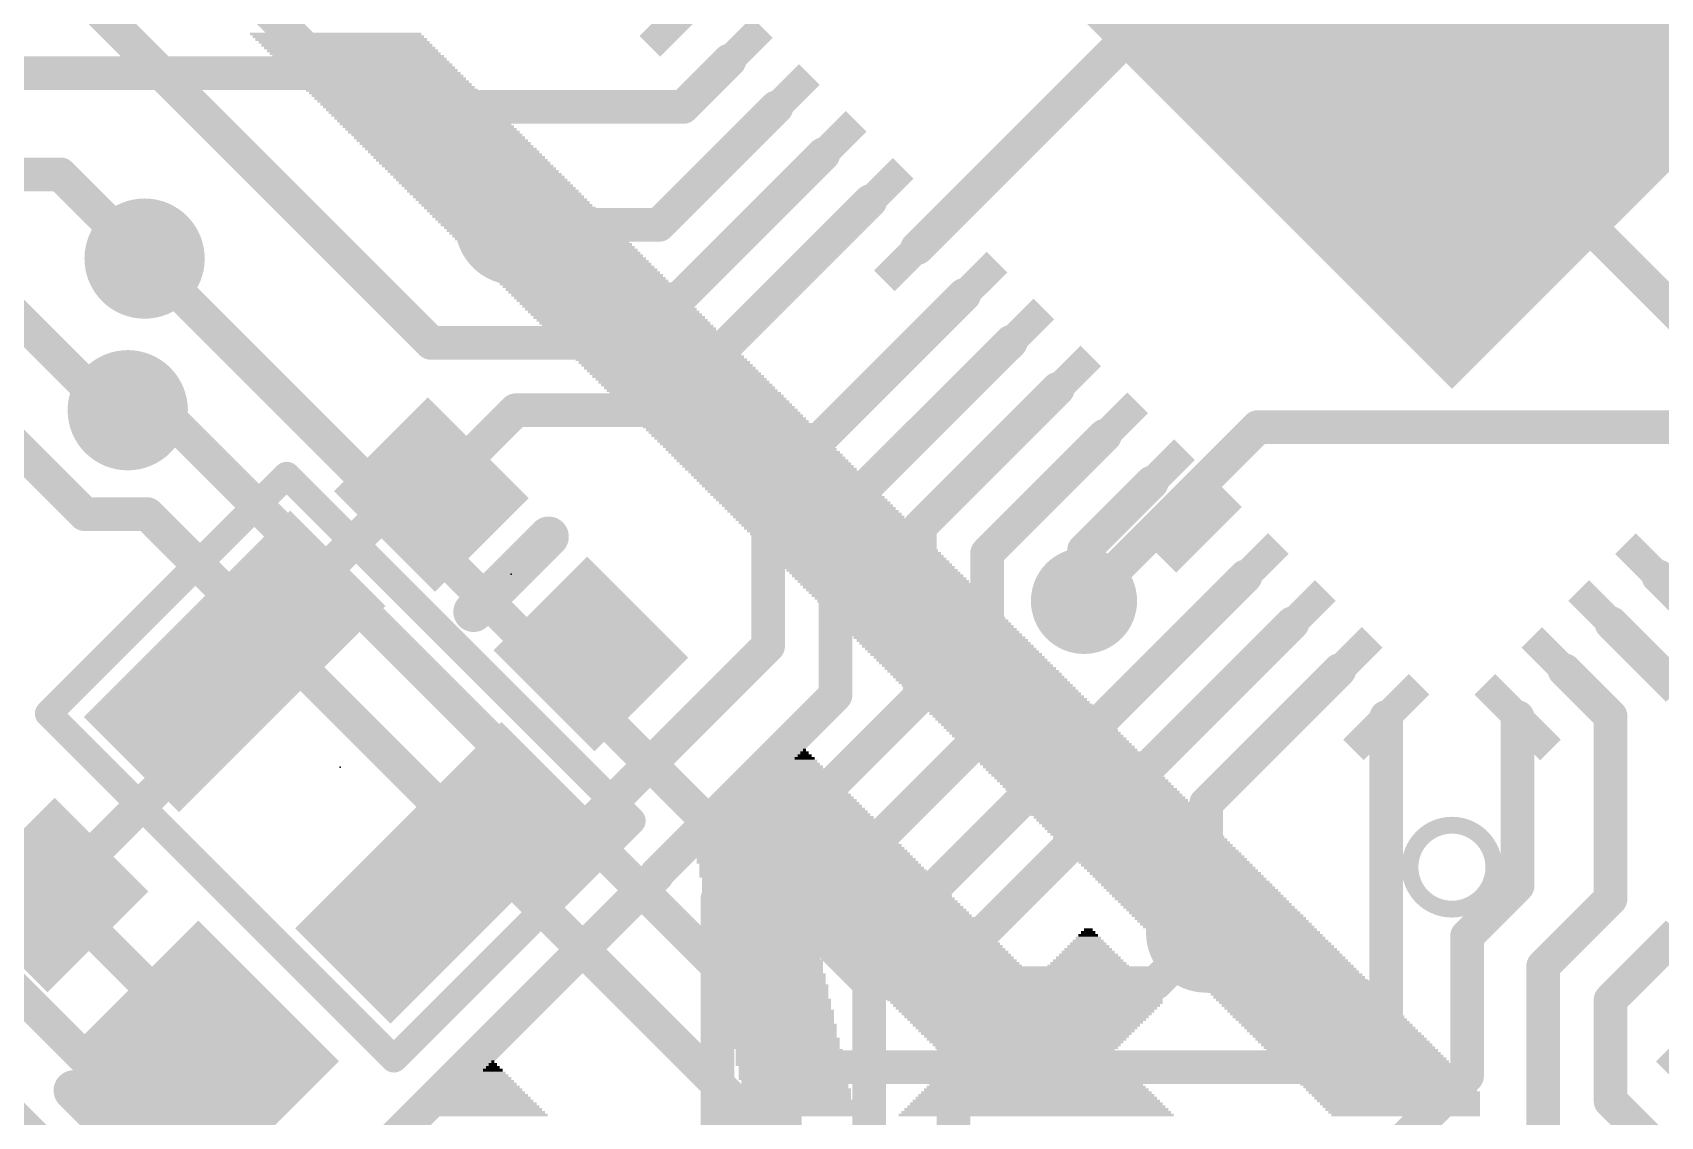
# Model space of a CAD drawing. Extents: x -3.3 to 68.7, y -0.1 to 53.5.
# Drawn here: x 34.21 to 46.48, y 23.51 to 31.68 of the extents above; entities that cross this region are included whole.
import ezdxf

# ---------------------------------------------------------------- set-up
doc = ezdxf.new("R2010")
doc.units = 0
for name, color, linetype in [('1', 12, 'CONTINUOUS'), ('16', 5, 'CONTINUOUS'), ('18', 3, 'CONTINUOUS'), ('200', 4, 'CONTINUOUS'), ('21', 40, 'CONTINUOUS'), ('23', 53, 'CONTINUOUS')]:
    doc.layers.add(name, color=color, linetype=linetype)

# ---------------------------------------------------------------- blocks, each defined once
blk = doc.blocks.new('RECT')
blk.add_solid([(-0.5, -0.5), (0.5, -0.5), (-0.5, 0.5), (0.5, 0.5)])
blk = doc.blocks.new('ROUNDV')
at = {"const_width": 0.5}
blk.add_lwpolyline([(0, -0.25, 1), (0, 0.25, 1), (0, -0.25)], format="xyb", dxfattribs=at)

msp = doc.modelspace()

# ---------------------------------------------------------------- linework, layer by layer
at = {"layer": '1', "const_width": 0.254}
for points in [[(36.703, 31.115), (30.861, 36.957)], [(37.211, 29.337), (30.607, 35.941)], [(34.798, 28.829), (28.6385, 34.9885)], [(40.8749, 30.0515), (42.9544, 32.131)], [(44.9054, 31.2536), (44.9054, 32.131)], [(39.4607, 31.4657), (39.11, 31.115)], [(47.5217, 28.6373), (44.9054, 31.2536)], [(39.11, 31.115), (36.703, 31.115)], [(39.8142, 31.1121), (38.9281, 30.226)], [(40.1678, 30.7586), (38.7462, 29.337)], [(34.036, 30.607), (34.417, 30.607)], [(35.052, 29.972), (34.417, 30.607)], [(40.5213, 30.405), (38.9449, 28.8286)], [(38.9281, 30.226), (37.846, 30.226)], [(41.2284, 29.6979), (39.751, 28.2205)], [(38.7462, 29.337), (37.211, 29.337)], [(41.582, 29.3444), (40.259, 28.0214)], [(41.9355, 28.9908), (40.894, 27.9493)], [(34.925, 28.829), (34.798, 28.829)], [(37.8482, 28.8286), (37.2132, 28.1936)], [(38.9449, 28.8286), (37.8482, 28.8286)], [(42.2891, 28.6373), (41.402, 27.7502)], [(39.751, 28.2205), (39.751, 27.051)], [(42.6427, 28.2837), (42.1323, 27.7733)], [(36.0839, 27.2891), (36.9884, 28.1936)], [(37.2132, 28.1936), (36.9884, 28.1936)], [(40.259, 28.0214), (40.259, 26.6816)], [(40.894, 27.9493), (40.894, 26.67)], [(41.402, 27.7502), (41.402, 26.416)], [(42.1323, 27.7733), (42.1323, 27.3918)], [(43.3498, 27.5766), (40.513, 24.7398)], [(47.117, 26.9206), (46.461, 27.5766)], [(36.0839, 27.2891), (35.7301, 26.9353)], [(36.0839, 26.9109), (36.0839, 27.2891)], [(43.7033, 27.223), (41.148, 24.6677)], [(46.1075, 27.223), (46.609, 26.7215)], [(39.751, 27.051), (38.0415, 25.3415)], [(34.3477, 25.1746), (36.0839, 26.9109)], [(44.0569, 26.8695), (43.053, 25.8656)], [(45.7539, 26.8695), (46.101, 26.5224)], [(40.259, 26.6816), (38.9128, 25.3354)], [(40.894, 26.67), (39.37, 25.146)], [(44.4104, 26.5159), (44.4104, 24.2174)], [(45.4004, 26.5159), (45.4004, 25.2459)], [(46.101, 26.5224), (46.101, 25.146)], [(41.402, 26.416), (39.878, 24.892)], [(43.053, 25.8656), (43.053, 24.892)], [(38.9128, 25.3238), (35.941, 22.352)], [(38.0415, 25.3415), (37.3239, 25.3415)], [(38.9128, 25.3354), (38.9128, 25.3238)], [(34.3893, 25.1746), (34.3477, 25.1746)], [(35.5496, 24.0144), (34.3893, 25.1746)], [(45.4004, 25.2459), (45.0194, 24.8649)], [(39.37, 25.146), (39.37, 19.177)], [(46.101, 25.146), (45.593, 24.638)], [(39.878, 24.892), (39.878, 19.431)], [(45.0194, 24.8649), (45.0194, 23.8104)], [(46.609, 24.892), (46.101, 24.384)], [(40.513, 24.7398), (40.513, 19.558)], [(41.148, 24.6677), (41.148, 23.368)], [(45.593, 24.638), (45.593, 21.7963)], [(46.101, 24.384), (46.101, 23.622)], [(44.4104, 24.2174), (44.323, 24.13)], [(44.069, 24.13), (44.323, 24.13)], [(45.0194, 23.8104), (43.4532, 22.2442)], [(46.863, 22.86), (46.101, 23.622)]]:
    msp.add_lwpolyline(points, dxfattribs=at)
at = {"layer": '1', "const_width": 0.127}
for points in [[(39.5056, 31.4208, 1), (39.4158, 31.5106)], [(44.9503, 31.2985, 1), (44.8605, 31.2086)], [(44.8419, 31.2536, 1), (44.9689, 31.2536)], [(36.703, 31.1785, 1), (36.703, 31.0515)], [(36.6581, 31.0701, 1), (36.7479, 31.1599)], [(39.0651, 31.1599, 1), (39.1549, 31.0701)], [(39.11, 31.0515, 1), (39.11, 31.1785)], [(39.8591, 31.0672, 1), (39.7693, 31.157)], [(40.2127, 30.7137, 1), (40.1229, 30.8035)], [(34.4619, 30.6519, 1), (34.3721, 30.5621)], [(34.417, 30.5435, 1), (34.417, 30.6705)], [(40.5662, 30.3601, 1), (40.4764, 30.4499)], [(37.846, 30.2895, 1), (37.846, 30.1625)], [(38.8832, 30.2709, 1), (38.973, 30.1811)], [(38.9281, 30.1625, 1), (38.9281, 30.2895)], [(35.0071, 29.9271, 1), (35.0969, 30.0169)], [(40.83, 30.0964, 1), (40.9198, 30.0066)], [(41.2733, 29.653, 1), (41.1835, 29.7428)], [(37.211, 29.4005, 1), (37.211, 29.2735)], [(38.7462, 29.2735, 1), (38.7462, 29.4005)], [(41.6269, 29.2995, 1), (41.5371, 29.3893)], [(37.1661, 29.2921, 1), (37.2559, 29.3819)], [(38.7013, 29.3819, 1), (38.7911, 29.2921)], [(41.9804, 28.9459, 1), (41.8906, 29.0357)], [(34.798, 28.8925, 1), (34.798, 28.7655)], [(34.925, 28.7655, 1), (34.925, 28.8925)], [(34.7531, 28.7841, 1), (34.8429, 28.8739)], [(37.8482, 28.8921, 1), (37.8482, 28.7651)], [(37.8931, 28.7837, 1), (37.8033, 28.8735)], [(38.9, 28.8735, 1), (38.9898, 28.7837)], [(38.9449, 28.7651, 1), (38.9449, 28.8921)], [(42.334, 28.5924, 1), (42.2442, 28.6822)], [(39.8145, 28.2205, 1), (39.6875, 28.2205)], [(42.6876, 28.2388, 1), (42.5978, 28.3286)], [(36.9884, 28.2571, 1), (36.9884, 28.1301)], [(37.0333, 28.1487, 1), (36.9435, 28.2385)], [(37.1683, 28.2385, 1), (37.2581, 28.1487)], [(37.2132, 28.1301, 1), (37.2132, 28.2571)], [(39.7061, 28.2654, 1), (39.7959, 28.1756)], [(40.3225, 28.0214, 1), (40.1955, 28.0214)], [(40.2141, 28.0663, 1), (40.3039, 27.9765)], [(40.9575, 27.9493, 1), (40.8305, 27.9493)], [(40.8491, 27.9942, 1), (40.9389, 27.9044)], [(41.4655, 27.7502, 1), (41.3385, 27.7502)], [(41.3571, 27.7951, 1), (41.4469, 27.7053)], [(42.1958, 27.7733, 1), (42.0688, 27.7733)], [(42.0874, 27.8182, 1), (42.1772, 27.7284)], [(43.3947, 27.5317, 1), (43.3049, 27.6215)], [(46.5059, 27.6215, 1), (46.4161, 27.5317)], [(36.1474, 27.2891, 1), (36.0204, 27.2891)], [(36.039, 27.334, 1), (36.1288, 27.2442)], [(36.1288, 27.2442, 1), (36.039, 27.334)], [(42.0688, 27.3918, 1), (42.1958, 27.3918)], [(43.7482, 27.1781, 1), (43.6584, 27.2679)], [(46.1524, 27.2679, 1), (46.0626, 27.1781)], [(39.7959, 27.0061, 1), (39.7061, 27.0959)], [(35.6852, 26.9802, 1), (35.775, 26.8904)], [(36.1288, 26.866, 1), (36.039, 26.9558)], [(39.6875, 27.051, 1), (39.8145, 27.051)], [(44.1018, 26.8246, 1), (44.012, 26.9144)], [(45.7988, 26.9144, 1), (45.709, 26.8246)], [(36.0204, 26.9109, 1), (36.1474, 26.9109)], [(40.3039, 26.6367, 1), (40.2141, 26.7265)], [(40.9389, 26.6251, 1), (40.8491, 26.7149)], [(40.1955, 26.6816, 1), (40.3225, 26.6816)], [(40.8305, 26.67, 1), (40.9575, 26.67)], [(44.4739, 26.5159, 1), (44.3469, 26.5159)], [(45.4639, 26.5159, 1), (45.3369, 26.5159)], [(46.1645, 26.5224, 1), (46.0375, 26.5224)], [(46.0561, 26.4775, 1), (46.1459, 26.5673)], [(41.4469, 26.3711, 1), (41.3571, 26.4609)], [(41.3385, 26.416, 1), (41.4655, 26.416)], [(43.1165, 25.8656, 1), (42.9895, 25.8656)], [(43.0081, 25.9105, 1), (43.0979, 25.8207)], [(37.3239, 25.405, 1), (37.3239, 25.278)], [(37.9966, 25.3864, 1), (38.0864, 25.2966)], [(38.0415, 25.278, 1), (38.0415, 25.405)], [(38.9763, 25.3354, 1), (38.8493, 25.3354)], [(38.8679, 25.3803, 1), (38.9577, 25.2905)], [(38.9577, 25.2789, 1), (38.8679, 25.3687)], [(34.3027, 25.2195, 1), (34.3926, 25.1297)], [(34.3477, 25.2381, 1), (34.3477, 25.1111)], [(34.4342, 25.2195, 1), (34.3444, 25.1297)], [(34.3893, 25.1111, 1), (34.3893, 25.2381)], [(38.8493, 25.3238, 1), (38.9763, 25.3238)], [(45.3369, 25.2459, 1), (45.4639, 25.2459)], [(45.4453, 25.201, 1), (45.3555, 25.2908)], [(39.4335, 25.146, 1), (39.3065, 25.146)], [(39.3251, 25.1909, 1), (39.4149, 25.1011)], [(46.0375, 25.146, 1), (46.1645, 25.146)], [(46.1459, 25.1011, 1), (46.0561, 25.1909)], [(39.9415, 24.892, 1), (39.8145, 24.892)], [(39.8331, 24.9369, 1), (39.9229, 24.8471)], [(42.9895, 24.892, 1), (43.1165, 24.892)], [(45.0829, 24.8649, 1), (44.9559, 24.8649)], [(44.9745, 24.9098, 1), (45.0643, 24.82)], [(40.5765, 24.7398, 1), (40.4495, 24.7398)], [(40.4681, 24.7847, 1), (40.5579, 24.6949)], [(41.2115, 24.6677, 1), (41.0845, 24.6677)], [(41.1031, 24.7126, 1), (41.1929, 24.6228)], [(45.6565, 24.638, 1), (45.5295, 24.638)], [(45.5481, 24.6829, 1), (45.6379, 24.5931)], [(46.1645, 24.384, 1), (46.0375, 24.384)], [(46.0561, 24.4289, 1), (46.1459, 24.3391)], [(44.4553, 24.1725, 1), (44.3655, 24.2623)], [(44.069, 24.1935, 1), (44.069, 24.0665)], [(44.2781, 24.1749, 1), (44.3679, 24.0851)], [(44.323, 24.0665, 1), (44.323, 24.1935)], [(44.3469, 24.2174, 1), (44.4739, 24.2174)], [(35.5047, 23.9694, 1), (35.5945, 24.0593)], [(45.0643, 23.7655, 1), (44.9745, 23.8553)], [(44.9559, 23.8104, 1), (45.0829, 23.8104)], [(46.1459, 23.6669, 1), (46.0561, 23.5771)], [(46.0375, 23.622, 1), (46.1645, 23.622)]]:
    msp.add_lwpolyline(points, format="xyb", dxfattribs=at)
at = {"layer": '16', "const_width": 0.254}
for points in [[(36.703, 31.369), (30.861, 31.369)], [(37.846, 30.226), (36.703, 31.369)], [(40.513, 24.511), (35.052, 29.972)], [(35.052, 28.956), (34.925, 28.829)], [(40.132, 23.876), (35.052, 28.956)], [(34.6005, 28.0456), (33.8876, 28.7585)], [(42.1323, 27.3918), (43.4424, 28.702)], [(43.4424, 28.702), (49.276, 28.702)], [(35.0734, 28.0456), (34.6005, 28.0456)], [(40.132, 22.987), (35.0734, 28.0456)], [(31.877, 26.67), (36.068, 22.479)], [(43.053, 24.892), (42.672, 24.511)], [(42.672, 24.511), (40.513, 24.511)], [(44.069, 24.13), (43.815, 23.876)], [(43.815, 23.876), (40.132, 23.876)]]:
    msp.add_lwpolyline(points, dxfattribs=at)
at = {"layer": '16', "const_width": 0.127}
for points in [[(36.7479, 31.4139, 1), (36.6581, 31.3241)], [(36.703, 31.3055, 1), (36.703, 31.4325)], [(37.8011, 30.1811, 1), (37.8909, 30.2709)], [(35.0969, 30.0169, 1), (35.0071, 29.9271)], [(35.0969, 29.0009, 1), (35.0071, 28.9111)], [(35.0969, 28.9111, 1), (35.0071, 29.0009)], [(34.8801, 28.8739, 1), (34.9699, 28.7841)], [(43.4424, 28.7655, 1), (43.4424, 28.6385)], [(43.4873, 28.6571, 1), (43.3975, 28.7469)], [(34.6005, 28.1091, 1), (34.6005, 27.9821)], [(34.5556, 28.0007, 1), (34.6454, 28.0905)], [(35.1183, 28.0905, 1), (35.0285, 28.0007)], [(35.0734, 27.9821, 1), (35.0734, 28.1091)], [(42.0874, 27.4367, 1), (42.1772, 27.3469)], [(43.0979, 24.8471, 1), (43.0081, 24.9369)], [(40.513, 24.5745, 1), (40.513, 24.4475)], [(40.4681, 24.4661, 1), (40.5579, 24.5559)], [(42.6271, 24.5559, 1), (42.7169, 24.4661)], [(42.672, 24.4475, 1), (42.672, 24.5745)], [(44.1139, 24.0851, 1), (44.0241, 24.1749)], [(40.132, 23.9395, 1), (40.132, 23.8125)], [(40.0871, 23.8311, 1), (40.1769, 23.9209)], [(43.7701, 23.9209, 1), (43.8599, 23.8311)], [(43.815, 23.8125, 1), (43.815, 23.9395)]]:
    msp.add_lwpolyline(points, format="xyb", dxfattribs=at)
at = {"layer": '21'}
for points, const_width in [([(34.3268, 26.5425), (36.1229, 28.3386)], 0.2032), ([(36.1229, 28.3386), (38.7272, 25.7343)], 0.2032), ([(37.5314, 27.3097), (38.0971, 27.8754)], 0.3048), ([(36.9311, 23.9382), (34.3268, 26.5425)], 0.2032), ([(38.7272, 25.7343), (36.9311, 23.9382)], 0.2032), ([(35.237, 22.9834), (34.5186, 23.7018)], 0.3048)]:
    msp.add_lwpolyline(points, dxfattribs=dict(at, const_width=const_width))
for points, const_width in [([(36.1588, 28.3745, 1), (36.087, 28.3026)], 0.1016), ([(36.1588, 28.3026, 1), (36.087, 28.3745)], 0.1016), ([(38.1509, 27.8215, 1), (38.0432, 27.9293)], 0.1524), ([(37.4775, 27.3636, 1), (37.5853, 27.2559)], 0.1524), ([(34.3628, 26.5784, 1), (34.2909, 26.5066)], 0.1016), ([(34.2909, 26.5784, 1), (34.3628, 26.5066)], 0.1016), ([(38.7631, 25.6984, 1), (38.6912, 25.7702)], 0.1016), ([(38.6912, 25.6984, 1), (38.7631, 25.7702)], 0.1016), ([(44.9054, 25.0683, 1), (44.9054, 25.7008, 1), (44.9054, 25.0683)], 0.127), ([(36.8952, 23.9742, 1), (36.967, 23.9023)], 0.1016), ([(36.8952, 23.9023, 1), (36.967, 23.9742)], 0.1016), ([(34.5725, 23.7557, 1), (34.4647, 23.6479)], 0.1524)]:
    msp.add_lwpolyline(points, format="xyb", dxfattribs=dict(at, const_width=const_width))
at = {"layer": '23'}
for p in [(37.8142, 27.5926), (36.527, 26.1384)]:
    msp.add_point(p, dxfattribs=at)

# ---------------------------------------------------------------- block references
at = {"layer": '1'}
for p, xscale, yscale, rotation in [((44.9054, 32.3142), 4.7, 4.7, 135), ((39.1071, 31.8192), 0.7, 0.22, 45), ((39.4607, 31.4657), 0.7, 0.22, 45), ((39.8142, 31.1121), 0.7, 0.22, 45), ((40.1678, 30.7586), 0.7, 0.22, 45), ((40.5213, 30.405), 0.7, 0.22, 45), ((40.8749, 30.0515), 0.7, 0.22, 45), ((41.2284, 29.6979), 0.7, 0.22, 45), ((41.582, 29.3444), 0.7, 0.22, 45), ((41.9355, 28.9908), 0.7, 0.22, 45), ((42.2891, 28.6373), 0.7, 0.22, 45), ((42.6427, 28.2837), 0.7, 0.22, 45), ((42.9962, 27.9302), 0.7, 0.22, 45), ((35.7301, 26.9353), 1.016, 2.2, 315), ((43.3498, 27.5766), 0.7, 0.22, 45), ((46.461, 27.5766), 0.7, 0.22, 135), ((43.7033, 27.223), 0.7, 0.22, 45), ((46.1075, 27.223), 0.7, 0.22, 135), ((44.0569, 26.8695), 0.7, 0.22, 45), ((45.7539, 26.8695), 0.7, 0.22, 135), ((44.4104, 26.5159), 0.7, 0.22, 45), ((45.4004, 26.5159), 0.7, 0.22, 135), ((37.3239, 25.3415), 1.016, 2.2, 315), ((35.5496, 24.0144), 1.24, 1.5, 225), ((34.2061, 22.6708), 1.24, 1.5, 225)]:
    msp.add_blockref('RECT', p, dxfattribs=dict(at, xscale=xscale, yscale=yscale, rotation=rotation))
at = {"layer": '1', "xscale": 1.075}
for p, rotation in [((37.2132, 28.1936), 135), ((38.4153, 26.9915), 135), ((34.3477, 25.1746), 225), ((47.1764, 23.8928), 315)]:
    msp.add_blockref('RECT', p, dxfattribs=dict(at, rotation=rotation))
at = {"layer": '18'}
for p, xscale, yscale in [((37.846, 30.226), 0.9064, 0.9064), ((37.846, 30.226), 0.9064, 0.9064), ((35.052, 29.972), 0.9064, 0.9064), ((35.052, 29.972), 0.9064, 0.9064), ((44.831, 29.845), 0.9064, 0.9064), ((44.831, 29.845), 0.9064, 0.9064), ((34.925, 28.829), 0.9064, 0.9064), ((34.925, 28.829), 0.9064, 0.9064), ((42.1323, 27.3918), 0.8001, 0.8001), ((42.1323, 27.3918), 0.8001, 0.8001), ((43.053, 24.892), 0.9064, 0.9064), ((43.053, 24.892), 0.9064, 0.9064), ((44.069, 24.13), 0.9064, 0.9064), ((44.069, 24.13), 0.9064, 0.9064)]:
    msp.add_blockref('ROUNDV', p, dxfattribs=dict(at, xscale=xscale, yscale=yscale))
at = {"layer": '200'}
for p, xscale, yscale in [((36.4922, 31.6653), 1.2903, 0.0211), ((36.5125, 31.6442), 1.2903, 0.0211), ((36.5341, 31.623), 1.2929, 0.0213), ((36.5557, 31.6018), 1.2903, 0.0211), ((36.576, 31.5807), 1.2903, 0.0211), ((36.5976, 31.5595), 1.2929, 0.0213), ((36.6192, 31.5383), 1.2903, 0.0211), ((36.6395, 31.5172), 1.2903, 0.0211), ((36.6611, 31.496), 1.2929, 0.0213), ((36.6827, 31.4748), 1.2903, 0.0211), ((36.703, 31.4537), 1.2903, 0.0211), ((36.7246, 31.4325), 1.2929, 0.0213), ((36.7462, 31.4113), 1.2903, 0.0211), ((36.7665, 31.3902), 1.2903, 0.0211), ((36.7881, 31.369), 1.2929, 0.0213), ((36.8097, 31.3478), 1.2903, 0.0211), ((36.83, 31.3267), 1.2903, 0.0211), ((36.8516, 31.3055), 1.2929, 0.0213), ((36.8732, 31.2843), 1.2903, 0.0211), ((36.8935, 31.2632), 1.2903, 0.0211), ((36.9151, 31.242), 1.2929, 0.0213), ((36.9367, 31.2208), 1.2903, 0.0211), ((36.957, 31.1997), 1.2903, 0.0211), ((36.9786, 31.1785), 1.2929, 0.0213), ((37.0002, 31.1573), 1.2903, 0.0211), ((37.0205, 31.1362), 1.2903, 0.0211), ((37.0421, 31.115), 1.2929, 0.0213), ((37.0637, 31.0938), 1.2903, 0.0211), ((37.084, 31.0727), 1.2903, 0.0211), ((37.1056, 31.0515), 1.2929, 0.0213), ((37.1272, 31.0303), 1.2903, 0.0211), ((37.1475, 31.0092), 1.2903, 0.0211), ((37.1691, 30.988), 1.2929, 0.0213), ((37.1907, 30.9668), 1.2903, 0.0211), ((37.211, 30.9457), 1.2903, 0.0211), ((37.2326, 30.9245), 1.2929, 0.0213), ((37.2542, 30.9033), 1.2903, 0.0211), ((37.2745, 30.8822), 1.2903, 0.0211), ((37.2961, 30.861), 1.2929, 0.0213), ((37.3177, 30.8398), 1.2903, 0.0211), ((37.338, 30.8187), 1.2903, 0.0211), ((37.3596, 30.7975), 1.2929, 0.0213), ((37.3812, 30.7763), 1.2903, 0.0211), ((37.4015, 30.7552), 1.2903, 0.0211), ((37.4231, 30.734), 1.2929, 0.0213), ((37.4434, 30.7128), 1.2929, 0.0211), ((37.465, 30.6917), 1.2903, 0.0211), ((37.4866, 30.6705), 1.2929, 0.0213), ((37.5082, 30.6493), 1.2903, 0.0211), ((37.5285, 30.6282), 1.2903, 0.0211), ((37.5501, 30.607), 1.2929, 0.0213), ((37.5717, 30.5858), 1.2903, 0.0211), ((37.592, 30.5647), 1.2903, 0.0211), ((37.6136, 30.5435), 1.2929, 0.0213), ((37.6352, 30.5223), 1.2903, 0.0211), ((37.6555, 30.5012), 1.2903, 0.0211), ((37.6771, 30.48), 1.2929, 0.0213), ((37.6974, 30.4588), 1.2929, 0.0211), ((37.719, 30.4377), 1.2903, 0.0211), ((37.7406, 30.4165), 1.2929, 0.0213), ((37.7622, 30.3953), 1.2903, 0.0211), ((37.7825, 30.3742), 1.2903, 0.0211), ((37.8041, 30.353), 1.2929, 0.0213), ((37.8257, 30.3318), 1.2903, 0.0211), ((37.846, 30.3107), 1.2903, 0.0211), ((37.8676, 30.2895), 1.2929, 0.0213), ((37.8892, 30.2683), 1.2903, 0.0211), ((37.9095, 30.2472), 1.2903, 0.0211), ((37.9311, 30.226), 1.2929, 0.0213), ((37.9527, 30.2048), 1.2903, 0.0211), ((37.973, 30.1837), 1.2903, 0.0211), ((37.9933, 30.1625), 1.2903, 0.0213), ((38.0162, 30.1413), 1.2903, 0.0211), ((38.0365, 30.1202), 1.2903, 0.0211), ((38.0581, 30.099), 1.2929, 0.0213), ((38.0797, 30.0778), 1.2903, 0.0211), ((38.1, 30.0567), 1.2903, 0.0211), ((38.1216, 30.0355), 1.2929, 0.0213), ((38.1432, 30.0143), 1.2903, 0.0211), ((38.1635, 29.9932), 1.2903, 0.0211), ((38.1851, 29.972), 1.2929, 0.0213), ((38.2067, 29.9508), 1.2903, 0.0211), ((38.227, 29.9297), 1.2903, 0.0211), ((38.2486, 29.9085), 1.2929, 0.0213), ((38.2702, 29.8873), 1.2903, 0.0211), ((38.2905, 29.8662), 1.2903, 0.0211), ((38.3121, 29.845), 1.2929, 0.0213), ((38.3337, 29.8238), 1.2903, 0.0211), ((38.354, 29.8027), 1.2903, 0.0211), ((38.3756, 29.7815), 1.2929, 0.0213), ((38.3972, 29.7603), 1.2903, 0.0211), ((38.4175, 29.7392), 1.2903, 0.0211), ((38.4391, 29.718), 1.2929, 0.0213), ((38.4607, 29.6968), 1.2903, 0.0211), ((38.481, 29.6757), 1.2903, 0.0211), ((38.5026, 29.6545), 1.2929, 0.0213), ((38.5242, 29.6333), 1.2903, 0.0211), ((38.5445, 29.6122), 1.2903, 0.0211), ((38.5661, 29.591), 1.2929, 0.0213), ((38.5877, 29.5698), 1.2903, 0.0211), ((38.608, 29.5487), 1.2903, 0.0211), ((38.6296, 29.5275), 1.2929, 0.0213), ((38.6512, 29.5063), 1.2903, 0.0211), ((38.6715, 29.4852), 1.2903, 0.0211), ((38.6931, 29.464), 1.2929, 0.0213), ((38.7147, 29.4428), 1.2903, 0.0211), ((38.735, 29.4217), 1.2903, 0.0211), ((38.7566, 29.4005), 1.2929, 0.0213), ((38.7782, 29.3793), 1.2903, 0.0211), ((38.7985, 29.3582), 1.2903, 0.0211), ((38.8201, 29.337), 1.2929, 0.0213), ((38.8417, 29.3158), 1.2903, 0.0211), ((38.862, 29.2947), 1.2903, 0.0211), ((38.8836, 29.2735), 1.2929, 0.0213), ((38.9052, 29.2523), 1.2903, 0.0211), ((38.9255, 29.2312), 1.2903, 0.0211), ((38.9471, 29.21), 1.2929, 0.0213), ((38.9687, 29.1888), 1.2903, 0.0211), ((38.989, 29.1677), 1.2903, 0.0211), ((39.0106, 29.1465), 1.2929, 0.0213), ((39.0322, 29.1253), 1.2903, 0.0211), ((39.0525, 29.1042), 1.2903, 0.0211), ((39.0741, 29.083), 1.2929, 0.0213), ((39.0957, 29.0618), 1.2903, 0.0211), ((39.116, 29.0407), 1.2903, 0.0211), ((39.1376, 29.0195), 1.2929, 0.0213), ((39.1592, 28.9983), 1.2903, 0.0211), ((39.1795, 28.9772), 1.2903, 0.0211), ((39.2011, 28.956), 1.2929, 0.0213), ((39.2227, 28.9348), 1.2903, 0.0211), ((39.243, 28.9137), 1.2903, 0.0211), ((39.2646, 28.8925), 1.2929, 0.0213), ((39.2849, 28.8713), 1.2929, 0.0211), ((39.3065, 28.8502), 1.2903, 0.0211), ((39.3281, 28.829), 1.2929, 0.0213), ((39.3497, 28.8078), 1.2903, 0.0211), ((39.37, 28.7867), 1.2903, 0.0211), ((39.3916, 28.7655), 1.2929, 0.0213), ((39.4132, 28.7443), 1.2903, 0.0211), ((39.4335, 28.7232), 1.2903, 0.0211), ((39.4551, 28.702), 1.2929, 0.0213), ((39.4767, 28.6808), 1.2903, 0.0211), ((39.497, 28.6597), 1.2903, 0.0211), ((39.5186, 28.6385), 1.2929, 0.0213), ((39.5402, 28.6173), 1.2903, 0.0211), ((39.5605, 28.5962), 1.2903, 0.0211), ((39.5808, 28.575), 1.2903, 0.0213), ((39.6037, 28.5538), 1.2903, 0.0211), ((39.624, 28.5327), 1.2903, 0.0211), ((39.6456, 28.5115), 1.2929, 0.0213), ((39.6672, 28.4903), 1.2903, 0.0211), ((39.6875, 28.4692), 1.2903, 0.0211), ((39.7091, 28.448), 1.2929, 0.0213), ((39.7307, 28.4268), 1.2903, 0.0211), ((39.751, 28.4057), 1.2903, 0.0211), ((39.7726, 28.3845), 1.2929, 0.0213), ((39.7942, 28.3633), 1.2903, 0.0211), ((39.8145, 28.3422), 1.2903, 0.0211), ((39.8361, 28.321), 1.2929, 0.0213), ((39.8577, 28.2998), 1.2903, 0.0211), ((39.878, 28.2787), 1.2903, 0.0211), ((39.8996, 28.2575), 1.2929, 0.0213), ((39.9212, 28.2363), 1.2903, 0.0211), ((39.9415, 28.2152), 1.2903, 0.0211), ((39.9631, 28.194), 1.2929, 0.0213), ((39.9847, 28.1728), 1.2903, 0.0211), ((40.005, 28.1517), 1.2903, 0.0211), ((40.0266, 28.1305), 1.2929, 0.0213), ((40.0482, 28.1093), 1.2903, 0.0211), ((40.0685, 28.0882), 1.2903, 0.0211), ((40.0901, 28.067), 1.2929, 0.0213), ((40.1117, 28.0458), 1.2903, 0.0211), ((40.132, 28.0247), 1.2903, 0.0211), ((40.1536, 28.0035), 1.2929, 0.0213), ((40.1752, 27.9823), 1.2903, 0.0211), ((40.1955, 27.9612), 1.2903, 0.0211), ((40.2171, 27.94), 1.2929, 0.0213), ((40.2387, 27.9188), 1.2903, 0.0211), ((40.259, 27.8977), 1.2903, 0.0211), ((40.2806, 27.8765), 1.2929, 0.0213), ((40.3022, 27.8553), 1.2903, 0.0211), ((40.3225, 27.8342), 1.2903, 0.0211), ((40.3441, 27.813), 1.2929, 0.0213), ((40.3657, 27.7918), 1.2903, 0.0211), ((40.386, 27.7707), 1.2903, 0.0211), ((40.4076, 27.7495), 1.2929, 0.0213), ((40.4292, 27.7283), 1.2903, 0.0211), ((40.4495, 27.7072), 1.2903, 0.0211), ((40.4711, 27.686), 1.2929, 0.0213), ((40.4927, 27.6648), 1.2903, 0.0211), ((40.513, 27.6437), 1.2903, 0.0211), ((40.5346, 27.6225), 1.2929, 0.0213), ((40.5562, 27.6013), 1.2903, 0.0211), ((40.5765, 27.5802), 1.2903, 0.0211), ((40.5981, 27.559), 1.2929, 0.0213), ((40.6197, 27.5378), 1.2903, 0.0211), ((40.64, 27.5167), 1.2903, 0.0211), ((40.6616, 27.4955), 1.2929, 0.0213), ((40.6832, 27.4743), 1.2903, 0.0211), ((40.7035, 27.4532), 1.2903, 0.0211), ((40.7251, 27.432), 1.2929, 0.0213), ((40.7467, 27.4108), 1.2903, 0.0211), ((40.767, 27.3897), 1.2903, 0.0211), ((40.7886, 27.3685), 1.2929, 0.0213), ((40.8102, 27.3473), 1.2903, 0.0211), ((40.8305, 27.3262), 1.2903, 0.0211), ((40.8521, 27.305), 1.2929, 0.0213), ((40.8724, 27.2838), 1.2929, 0.0211), ((40.894, 27.2627), 1.2903, 0.0211), ((40.9156, 27.2415), 1.2929, 0.0213), ((40.9372, 27.2203), 1.2903, 0.0211), ((40.9575, 27.1992), 1.2903, 0.0211), ((40.9791, 27.178), 1.2929, 0.0213), ((41.0007, 27.1568), 1.2903, 0.0211), ((41.021, 27.1357), 1.2903, 0.0211), ((41.0426, 27.1145), 1.2929, 0.0213), ((41.0642, 27.0933), 1.2903, 0.0211), ((41.0845, 27.0722), 1.2903, 0.0211), ((41.1061, 27.051), 1.2929, 0.0213), ((41.1277, 27.0298), 1.2903, 0.0211), ((41.148, 27.0087), 1.2903, 0.0211), ((41.1696, 26.9875), 1.2929, 0.0213), ((41.1912, 26.9663), 1.2903, 0.0211), ((41.2115, 26.9452), 1.2903, 0.0211), ((41.2331, 26.924), 1.2929, 0.0213), ((41.2547, 26.9028), 1.2903, 0.0211), ((41.275, 26.8817), 1.2903, 0.0211), ((41.2966, 26.8605), 1.2929, 0.0213), ((41.3182, 26.8393), 1.2903, 0.0211), ((41.3385, 26.8182), 1.2903, 0.0211), ((41.3601, 26.797), 1.2929, 0.0213), ((41.3817, 26.7758), 1.2903, 0.0211), ((41.402, 26.7547), 1.2903, 0.0211), ((41.4236, 26.7335), 1.2929, 0.0213), ((41.4452, 26.7123), 1.2903, 0.0211), ((41.4655, 26.6912), 1.2903, 0.0211), ((41.4871, 26.67), 1.2929, 0.0213), ((41.5087, 26.6488), 1.2903, 0.0211), ((41.529, 26.6277), 1.2903, 0.0211), ((41.5506, 26.6065), 1.2929, 0.0213), ((41.5722, 26.5853), 1.2903, 0.0211), ((41.5925, 26.5642), 1.2903, 0.0211), ((41.6141, 26.543), 1.2929, 0.0213), ((41.6357, 26.5218), 1.2903, 0.0211), ((41.656, 26.5007), 1.2903, 0.0211), ((41.6776, 26.4795), 1.2929, 0.0213), ((41.6992, 26.4583), 1.2903, 0.0211), ((41.7195, 26.4372), 1.2903, 0.0211), ((41.7411, 26.416), 1.2929, 0.0213), ((41.7627, 26.3948), 1.2903, 0.0211), ((41.783, 26.3737), 1.2903, 0.0211), ((40.0266, 26.2467), 0.0635, 0.0211), ((40.0266, 26.2678), 0.0229, 0.0211), ((41.8046, 26.3525), 1.2929, 0.0213), ((41.8262, 26.3313), 1.2903, 0.0211), ((41.8465, 26.3102), 1.2903, 0.0211), ((41.8681, 26.289), 1.2929, 0.0213), ((41.8897, 26.2678), 1.2903, 0.0211), ((41.91, 26.2467), 1.2903, 0.0211), ((40.0266, 26.1408), 0.2769, 0.0211), ((40.0266, 26.162), 0.2311, 0.0213), ((40.0266, 26.1832), 0.1905, 0.0211), ((40.0266, 26.2043), 0.1499, 0.0211), ((40.0266, 26.2255), 0.1041, 0.0213), ((41.9316, 26.2255), 1.2929, 0.0213), ((41.9532, 26.2043), 1.2903, 0.0211), ((41.9735, 26.1832), 1.2903, 0.0211), ((41.9951, 26.162), 1.2929, 0.0213), ((42.0167, 26.1408), 1.2903, 0.0211), ((40.0266, 26.0138), 0.5309, 0.0211), ((40.0266, 26.035), 0.4851, 0.0213), ((40.0266, 26.0562), 0.4445, 0.0211), ((40.0253, 26.0773), 0.4013, 0.0211), ((40.0266, 26.0985), 0.3581, 0.0213), ((40.0266, 26.1197), 0.3175, 0.0211), ((42.037, 26.1197), 1.2903, 0.0211), ((42.0586, 26.0985), 1.2929, 0.0213), ((42.0802, 26.0773), 1.2903, 0.0211), ((42.1005, 26.0562), 1.2903, 0.0211), ((42.1221, 26.035), 1.2929, 0.0213), ((42.1437, 26.0138), 1.2903, 0.0211), ((40.0266, 25.8868), 0.7849, 0.0211), ((40.0266, 25.908), 0.7391, 0.0213), ((40.0266, 25.9292), 0.6985, 0.0211), ((40.0266, 25.9503), 0.6579, 0.0211), ((40.0266, 25.9715), 0.6121, 0.0213), ((40.0266, 25.9927), 0.5715, 0.0211), ((42.164, 25.9927), 1.2903, 0.0211), ((42.1856, 25.9715), 1.2929, 0.0213), ((42.2072, 25.9503), 1.2903, 0.0211), ((42.2275, 25.9292), 1.2903, 0.0211), ((42.2491, 25.908), 1.2929, 0.0213), ((42.2707, 25.8868), 1.2903, 0.0211), ((40.0266, 25.7598), 1.0389, 0.0211), ((40.0266, 25.781), 0.9931, 0.0213), ((40.0266, 25.8022), 0.9525, 0.0211), ((40.0266, 25.8233), 0.9119, 0.0211), ((40.0266, 25.8445), 0.8661, 0.0213), ((40.0266, 25.8657), 0.8255, 0.0211), ((42.291, 25.8657), 1.2903, 0.0211), ((42.3126, 25.8445), 1.2929, 0.0213), ((42.3342, 25.8233), 1.2903, 0.0211), ((42.3545, 25.8022), 1.2903, 0.0211), ((42.3761, 25.781), 1.2929, 0.0213), ((42.3977, 25.7598), 1.2903, 0.0211), ((40.0266, 25.6328), 1.2929, 0.0211), ((40.0266, 25.654), 1.2471, 0.0213), ((40.0266, 25.6752), 1.2065, 0.0211), ((40.0266, 25.6963), 1.1659, 0.0211), ((40.0266, 25.7175), 1.1201, 0.0213), ((40.0266, 25.7387), 1.0795, 0.0211), ((42.418, 25.7387), 1.2903, 0.0211), ((42.4396, 25.7175), 1.2929, 0.0213), ((42.4612, 25.6963), 1.2903, 0.0211), ((42.4815, 25.6752), 1.2903, 0.0211), ((42.5031, 25.654), 1.2929, 0.0213), ((42.5247, 25.6328), 1.2903, 0.0211), ((40.0266, 25.527), 1.5011, 0.0213), ((40.0266, 25.5482), 1.4605, 0.0211), ((40.0266, 25.5693), 1.4199, 0.0211), ((40.0266, 25.5905), 1.3741, 0.0213), ((40.0266, 25.6117), 1.3335, 0.0211), ((42.545, 25.6117), 1.2903, 0.0211), ((42.5666, 25.5905), 1.2929, 0.0213), ((42.5882, 25.5693), 1.2903, 0.0211), ((42.6085, 25.5482), 1.2903, 0.0211), ((42.6301, 25.527), 1.2929, 0.0213), ((40.038, 25.4423), 1.651, 0.0211), ((40.0266, 25.4635), 1.6281, 0.0213), ((40.0482, 25.4212), 1.6713, 0.0211), ((40.0266, 25.4847), 1.5875, 0.0211), ((40.0685, 25.4), 1.6713, 0.0213), ((40.0266, 25.5058), 1.5469, 0.0211), ((42.6517, 25.5058), 1.2903, 0.0211), ((42.672, 25.4847), 1.2903, 0.0211), ((42.6936, 25.4635), 1.2929, 0.0213), ((42.7152, 25.4423), 1.2903, 0.0211), ((42.7355, 25.4212), 1.2903, 0.0211), ((42.7571, 25.4), 1.2929, 0.0213), ((40.0799, 25.3788), 1.6942, 0.0211), ((40.0901, 25.3577), 1.7145, 0.0211), ((40.1117, 25.3153), 1.7577, 0.0211), ((40.1003, 25.3365), 1.7348, 0.0213), ((40.132, 25.2942), 1.7577, 0.0211), ((40.1422, 25.273), 1.778, 0.0213), ((42.7787, 25.3788), 1.2903, 0.0211), ((42.799, 25.3577), 1.2903, 0.0211), ((42.8206, 25.3365), 1.2929, 0.0213), ((42.8422, 25.3153), 1.2903, 0.0211), ((42.8625, 25.2942), 1.2903, 0.0211), ((42.8841, 25.273), 1.2929, 0.0213), ((40.1536, 25.2518), 1.8009, 0.0211), ((40.1853, 25.1883), 1.8644, 0.0211), ((40.1638, 25.2307), 1.8212, 0.0211), ((40.1739, 25.2095), 1.8415, 0.0213), ((40.2069, 25.1672), 1.8618, 0.0211), ((40.2171, 25.146), 1.8821, 0.0213), ((42.9057, 25.2518), 1.2903, 0.0211), ((42.926, 25.2307), 1.2903, 0.0211), ((42.9476, 25.2095), 1.2929, 0.0213), ((42.9692, 25.1883), 1.2903, 0.0211), ((42.9895, 25.1672), 1.2903, 0.0211), ((43.0111, 25.146), 1.2929, 0.0213), ((40.2285, 25.1248), 1.905, 0.0211), ((40.2387, 25.1037), 1.9253, 0.0211), ((40.2488, 25.0825), 1.9456, 0.0213), ((40.2704, 25.0613), 1.9482, 0.0211), ((40.2806, 25.0402), 1.9685, 0.0211), ((40.2908, 25.019), 1.9888, 0.0213), ((43.0327, 25.1248), 1.2903, 0.0211), ((43.053, 25.1037), 1.2903, 0.0211), ((43.0746, 25.0825), 1.2929, 0.0213), ((43.0962, 25.0613), 1.2903, 0.0211), ((43.1165, 25.0402), 1.2903, 0.0211), ((43.1381, 25.019), 1.2929, 0.0213), ((40.3022, 24.9978), 2.0117, 0.0211), ((40.3123, 24.9767), 2.032, 0.0211), ((40.3441, 24.9343), 2.0549, 0.0211), ((40.3327, 24.9555), 2.032, 0.0213), ((39.7091, 24.9132), 0.7849, 0.0211), ((40.7568, 24.9132), 1.27, 0.0211), ((42.1653, 24.9132), 0.0635, 0.0211), ((43.1597, 24.9978), 1.2903, 0.0211), ((43.18, 24.9767), 1.2903, 0.0211), ((43.2016, 24.9555), 1.2929, 0.0213), ((43.2232, 24.9343), 1.2903, 0.0211), ((43.2435, 24.9132), 1.2903, 0.0211), ((39.7091, 24.892), 0.7849, 0.0213), ((39.7193, 24.8708), 0.8052, 0.0211), ((39.7307, 24.8497), 0.7823, 0.0211), ((39.7307, 24.8285), 0.7823, 0.0213), ((39.7307, 24.8073), 0.7823, 0.0211), ((39.7307, 24.7862), 0.7823, 0.0211), ((40.7772, 24.892), 1.27, 0.0213), ((40.8, 24.8708), 1.27, 0.0211), ((40.8203, 24.8497), 1.27, 0.0211), ((40.8407, 24.8285), 1.27, 0.0213), ((40.8623, 24.8073), 1.2725, 0.0211), ((40.8838, 24.7862), 1.27, 0.0211), ((42.1653, 24.7862), 0.3175, 0.0211), ((42.164, 24.8073), 0.2743, 0.0211), ((42.164, 24.8285), 0.2337, 0.0213), ((42.1653, 24.8497), 0.1905, 0.0211), ((42.164, 24.8708), 0.1473, 0.0211), ((42.164, 24.892), 0.1067, 0.0213), ((43.2651, 24.892), 1.2929, 0.0213), ((43.2867, 24.8708), 1.2903, 0.0211), ((43.307, 24.8497), 1.2903, 0.0211), ((43.3286, 24.8285), 1.2929, 0.0213), ((43.3502, 24.8073), 1.2903, 0.0211), ((43.3705, 24.7862), 1.2903, 0.0211), ((39.7408, 24.765), 0.8026, 0.0213), ((39.751, 24.7438), 0.7823, 0.0211), ((39.751, 24.7227), 0.7823, 0.0211), ((39.751, 24.7015), 0.7823, 0.0213), ((39.7624, 24.6803), 0.8052, 0.0211), ((39.7624, 24.6592), 0.8052, 0.0211), ((40.9042, 24.765), 1.27, 0.0213), ((40.927, 24.7438), 1.27, 0.0211), ((40.9473, 24.7227), 1.27, 0.0211), ((40.9677, 24.7015), 1.27, 0.0213), ((40.9905, 24.6803), 1.27, 0.0211), ((41.0108, 24.6592), 1.27, 0.0211), ((42.1653, 24.6592), 0.5715, 0.0211), ((42.164, 24.6803), 0.5283, 0.0211), ((42.164, 24.7015), 0.4877, 0.0213), ((42.1653, 24.7227), 0.4445, 0.0211), ((42.164, 24.7438), 0.4013, 0.0211), ((42.164, 24.765), 0.3607, 0.0213), ((43.3921, 24.765), 1.2929, 0.0213), ((43.4137, 24.7438), 1.2903, 0.0211), ((43.434, 24.7227), 1.2903, 0.0211), ((43.4556, 24.7015), 1.2929, 0.0213), ((43.4772, 24.6803), 1.2903, 0.0211), ((43.4975, 24.6592), 1.2903, 0.0211), ((39.7726, 24.638), 0.7849, 0.0213), ((39.7726, 24.6168), 0.7849, 0.0211), ((39.7726, 24.5957), 0.7849, 0.0211), ((39.7828, 24.5745), 0.8052, 0.0213), ((39.7828, 24.5533), 0.8052, 0.0211), ((39.7942, 24.5322), 0.7823, 0.0211), ((41.0312, 24.638), 1.27, 0.0213), ((41.054, 24.6168), 1.27, 0.0211), ((41.0743, 24.5957), 1.27, 0.0211), ((41.0947, 24.5745), 1.27, 0.0213), ((41.1175, 24.5533), 1.27, 0.0211), ((41.5404, 24.5322), 2.0752, 0.0211), ((42.164, 24.5533), 0.7823, 0.0211), ((42.164, 24.5745), 0.7417, 0.0213), ((42.1653, 24.5957), 0.6985, 0.0211), ((42.164, 24.6168), 0.6553, 0.0211), ((42.164, 24.638), 0.6147, 0.0213), ((43.5191, 24.638), 1.2929, 0.0213), ((43.5407, 24.6168), 1.2903, 0.0211), ((43.561, 24.5957), 1.2903, 0.0211), ((43.5826, 24.5745), 1.2929, 0.0213), ((43.6042, 24.5533), 1.2903, 0.0211), ((43.6245, 24.5322), 1.2903, 0.0211), ((39.7942, 24.511), 0.7823, 0.0213), ((39.8043, 24.4898), 0.8026, 0.0211), ((39.8043, 24.4687), 0.8026, 0.0211), ((39.8043, 24.4475), 0.8026, 0.0213), ((39.8145, 24.4263), 0.7823, 0.0211), ((41.5607, 24.511), 2.0752, 0.0213), ((41.5823, 24.4898), 2.0726, 0.0211), ((41.6039, 24.4687), 2.0752, 0.0211), ((41.6243, 24.4475), 2.0752, 0.0213), ((41.6458, 24.4263), 2.0726, 0.0211), ((43.6461, 24.511), 1.2929, 0.0213), ((43.6677, 24.4898), 1.2903, 0.0211), ((43.688, 24.4687), 1.2903, 0.0211), ((43.7096, 24.4475), 1.2929, 0.0213), ((43.7312, 24.4263), 1.2903, 0.0211), ((39.8145, 24.4052), 0.7823, 0.0211), ((39.8247, 24.384), 0.8026, 0.0213), ((39.8247, 24.3628), 0.8026, 0.0211), ((39.8247, 24.3417), 0.8026, 0.0211), ((39.8348, 24.3205), 0.7823, 0.0213), ((39.8463, 24.2993), 0.8052, 0.0211), ((41.6674, 24.4052), 2.0752, 0.0211), ((41.6878, 24.384), 2.0752, 0.0213), ((41.6992, 24.3628), 2.0523, 0.0211), ((41.6992, 24.3417), 2.0117, 0.0211), ((41.6979, 24.3205), 1.9685, 0.0213), ((41.6992, 24.2993), 1.9253, 0.0211), ((43.7515, 24.4052), 1.2903, 0.0211), ((43.7731, 24.384), 1.2929, 0.0213), ((43.7947, 24.3628), 1.2903, 0.0211), ((43.815, 24.3417), 1.2903, 0.0211), ((43.8366, 24.3205), 1.2929, 0.0213), ((43.8582, 24.2993), 1.2903, 0.0211), ((39.8463, 24.2782), 0.8052, 0.0211), ((39.8463, 24.257), 0.8052, 0.0213), ((39.8463, 24.2358), 0.8052, 0.0211), ((39.8577, 24.2147), 0.7823, 0.0211), ((39.8678, 24.1935), 0.8026, 0.0213), ((39.8678, 24.1723), 0.8026, 0.0211), ((41.6992, 24.2782), 1.8847, 0.0211), ((41.6979, 24.257), 1.8415, 0.0213), ((41.6992, 24.2358), 1.7983, 0.0211), ((41.6992, 24.2147), 1.7577, 0.0211), ((41.6979, 24.1935), 1.7145, 0.0213), ((41.6992, 24.1723), 1.6713, 0.0211), ((43.8785, 24.2782), 1.2903, 0.0211), ((43.9001, 24.257), 1.2929, 0.0213), ((43.9217, 24.2358), 1.2903, 0.0211), ((43.942, 24.2147), 1.2903, 0.0211), ((43.9636, 24.1935), 1.2929, 0.0213), ((43.9852, 24.1723), 1.2903, 0.0211), ((39.8678, 24.1512), 0.8026, 0.0211), ((39.8678, 24.13), 0.8026, 0.0213), ((39.878, 24.1088), 0.7823, 0.0211), ((39.8894, 24.0877), 0.8052, 0.0211), ((39.8894, 24.0665), 0.8052, 0.0213), ((39.8894, 24.0453), 0.8052, 0.0211), ((41.6992, 24.1512), 1.6307, 0.0211), ((41.6979, 24.13), 1.5875, 0.0213), ((41.6992, 24.1088), 1.5443, 0.0211), ((41.6992, 24.0877), 1.5037, 0.0211), ((41.6979, 24.0665), 1.4605, 0.0213), ((41.6992, 24.0453), 1.4173, 0.0211), ((44.0055, 24.1512), 1.2903, 0.0211), ((44.0271, 24.13), 1.2929, 0.0213), ((44.0487, 24.1088), 1.2903, 0.0211), ((44.069, 24.0877), 1.2903, 0.0211), ((44.0906, 24.0665), 1.2929, 0.0213), ((44.1122, 24.0453), 1.2903, 0.0211), ((37.6771, 23.9183), 0.0229, 0.0211), ((39.8894, 24.0242), 0.8052, 0.0211), ((39.9098, 24.003), 0.8052, 0.0213), ((39.9098, 23.9818), 0.8052, 0.0211), ((39.9098, 23.9607), 0.8052, 0.0211), ((39.9098, 23.9395), 0.8052, 0.0213), ((39.9098, 23.9183), 0.8052, 0.0211), ((41.6992, 24.0242), 1.3767, 0.0211), ((41.6979, 24.003), 1.3335, 0.0213), ((41.6992, 23.9818), 1.2903, 0.0211), ((41.7195, 23.9607), 1.2903, 0.0211), ((41.7411, 23.9395), 1.2929, 0.0213), ((41.7627, 23.9183), 1.2903, 0.0211), ((44.1325, 24.0242), 1.2903, 0.0211), ((44.1541, 24.003), 1.2929, 0.0213), ((44.1757, 23.9818), 1.2903, 0.0211), ((44.196, 23.9607), 1.2903, 0.0211), ((44.2176, 23.9395), 1.2929, 0.0213), ((44.2392, 23.9183), 1.2903, 0.0211), ((37.6771, 23.8125), 0.2311, 0.0213), ((37.6771, 23.8337), 0.1905, 0.0211), ((37.6771, 23.8548), 0.1499, 0.0211), ((37.6771, 23.876), 0.1041, 0.0213), ((37.6771, 23.8972), 0.0635, 0.0211), ((39.9199, 23.8972), 0.8255, 0.0211), ((39.9313, 23.876), 0.8026, 0.0213), ((39.9313, 23.8548), 0.8026, 0.0211), ((39.9313, 23.8337), 0.8026, 0.0211), ((39.9428, 23.8125), 0.8255, 0.0213), ((41.7728, 23.8125), 1.4834, 0.0213), ((41.7728, 23.8337), 1.4376, 0.0211), ((41.7728, 23.8548), 1.397, 0.0211), ((41.7728, 23.876), 1.3564, 0.0213), ((41.7728, 23.8972), 1.3106, 0.0211), ((44.2595, 23.8972), 1.2903, 0.0211), ((44.2811, 23.876), 1.2929, 0.0213), ((44.3027, 23.8548), 1.2903, 0.0211), ((44.323, 23.8337), 1.2903, 0.0211), ((44.3446, 23.8125), 1.2929, 0.0213), ((37.6771, 23.6855), 0.4851, 0.0213), ((37.6771, 23.7067), 0.4445, 0.0211), ((37.6771, 23.7278), 0.4039, 0.0211), ((37.6771, 23.749), 0.3581, 0.0213), ((37.6771, 23.7702), 0.3175, 0.0211), ((37.6771, 23.7913), 0.2769, 0.0211), ((39.9428, 23.7913), 0.8255, 0.0211), ((39.9529, 23.7702), 0.8052, 0.0211), ((39.9529, 23.749), 0.8052, 0.0213), ((39.9529, 23.7278), 0.8052, 0.0211), ((39.9631, 23.7067), 0.8255, 0.0211), ((39.9631, 23.6855), 0.8255, 0.0213), ((41.7728, 23.6855), 1.7374, 0.0213), ((41.7728, 23.7067), 1.6916, 0.0211), ((41.7728, 23.7278), 1.651, 0.0211), ((41.7728, 23.749), 1.6104, 0.0213), ((41.7728, 23.7702), 1.5646, 0.0211), ((41.7728, 23.7913), 1.524, 0.0211), ((44.3662, 23.7913), 1.2903, 0.0211), ((44.3865, 23.7702), 1.2903, 0.0211), ((44.4081, 23.749), 1.2929, 0.0213), ((44.4297, 23.7278), 1.2903, 0.0211), ((44.45, 23.7067), 1.2903, 0.0211), ((44.4716, 23.6855), 1.2929, 0.0213), ((37.6771, 23.5585), 0.7391, 0.0213), ((37.6771, 23.5797), 0.6985, 0.0211), ((37.6771, 23.6008), 0.6579, 0.0211), ((37.6771, 23.622), 0.6121, 0.0213), ((37.6771, 23.6432), 0.5715, 0.0211), ((37.6771, 23.6643), 0.5309, 0.0211), ((39.9733, 23.6643), 0.8052, 0.0211), ((39.9733, 23.6432), 0.8052, 0.0211), ((39.9834, 23.622), 0.8255, 0.0213), ((39.9834, 23.6008), 0.8255, 0.0211), ((39.9834, 23.5797), 0.8255, 0.0211), ((39.9948, 23.5585), 0.8026, 0.0213), ((41.7728, 23.5585), 1.9914, 0.0213), ((41.7728, 23.5797), 1.9456, 0.0211), ((41.7728, 23.6008), 1.905, 0.0211), ((41.7728, 23.622), 1.8644, 0.0213), ((41.7728, 23.6432), 1.8186, 0.0211), ((41.7728, 23.6643), 1.778, 0.0211), ((44.483, 23.6643), 1.27, 0.0211), ((44.4932, 23.6432), 1.2497, 0.0211), ((44.5033, 23.622), 1.2294, 0.0213), ((44.5148, 23.6008), 1.2065, 0.0211), ((44.5249, 23.5797), 1.1862, 0.0211), ((44.5351, 23.5585), 1.1659, 0.0213), ((37.6771, 23.5162), 0.8255, 0.0211), ((37.6771, 23.5373), 0.7849, 0.0211), ((39.9948, 23.5373), 0.8026, 0.0211), ((40.0063, 23.5162), 0.8255, 0.0211), ((41.7728, 23.5162), 2.0726, 0.0211), ((41.7728, 23.5373), 2.032, 0.0211), ((44.5465, 23.5373), 1.143, 0.0211), ((44.5567, 23.5162), 1.1227, 0.0211)]:
    msp.add_blockref('RECT', p, dxfattribs=dict(at, xscale=xscale, yscale=yscale))

doc.saveas('drawing.dxf')
